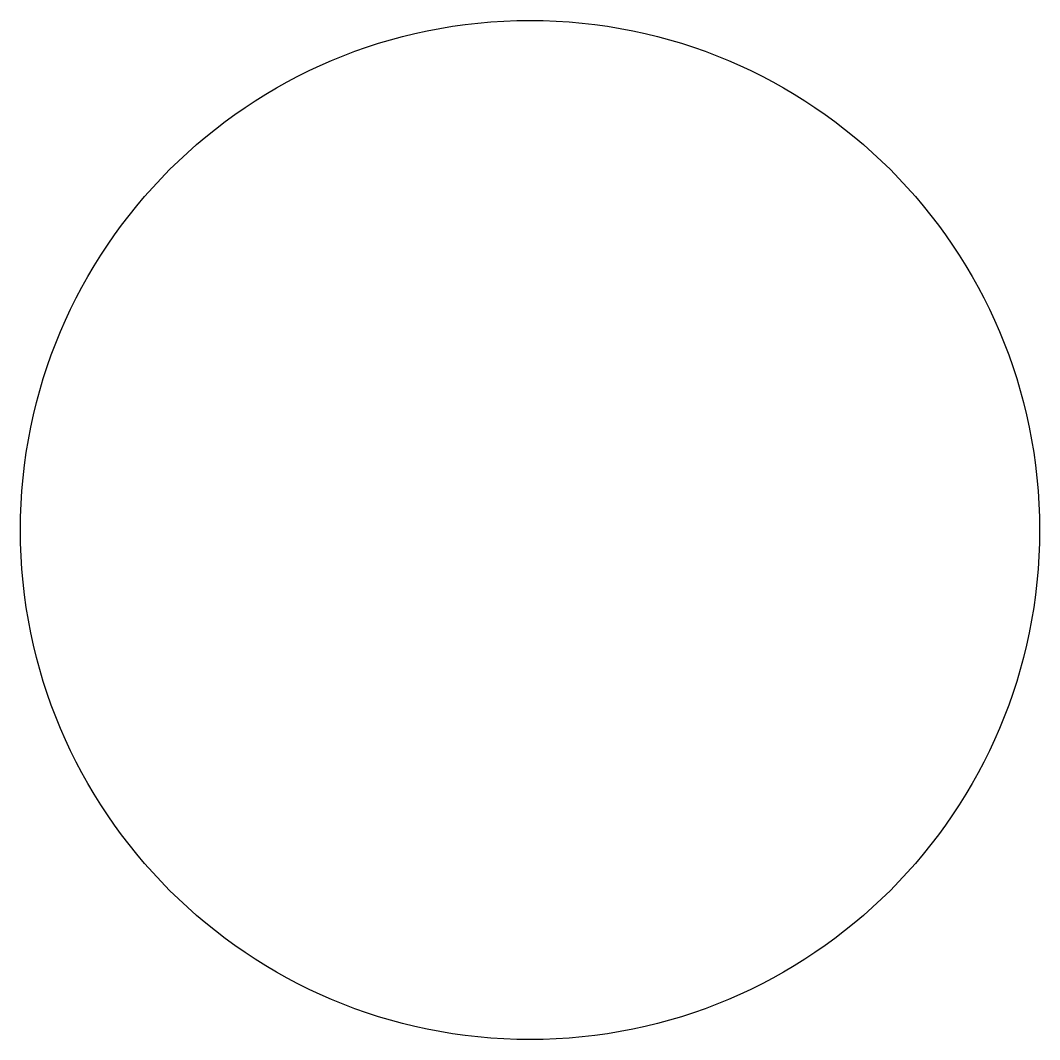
# Model space of a CAD drawing. Extents: x -1.25 to 6.25, y -8.75 to -1.25.
import ezdxf

# ---------------------------------------------------------------- set-up
doc = ezdxf.new("R2010")
doc.units = 0
doc.header["$MEASUREMENT"] = 0

# ---------------------------------------------------------------- blocks, each defined once
blk = doc.blocks.new('PROBE_UNIFORM_SCALE_001_L1')
blk.add_circle((1, -2), 1.5)

msp = doc.modelspace()

# ---------------------------------------------------------------- block references
at = {"xscale": 2.5, "yscale": 2.5, "zscale": 2.5}
msp.add_blockref('PROBE_UNIFORM_SCALE_001_L1', (0, 0), dxfattribs=at)

doc.saveas('drawing.dxf')
